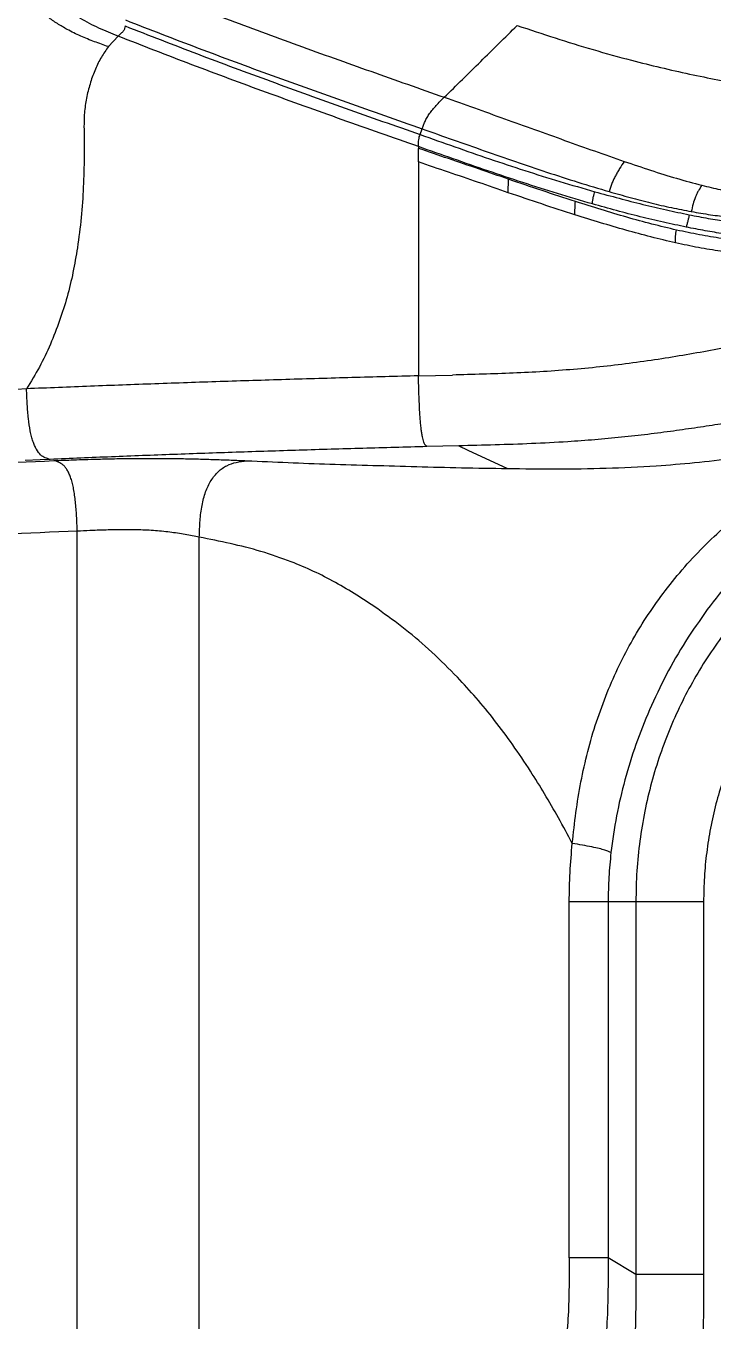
# Model space of a CAD drawing. Header units: inches. Extents: x 2 to 87, y 6 to 129.
# Drawn here: x 58.83 to 69.56, y 36.59 to 56.81 of the extents above; entities that cross this region are included whole.
import ezdxf

# ---------------------------------------------------------------- set-up
doc = ezdxf.new("R2010")
doc.units = ezdxf.units.IN
doc.header["$MEASUREMENT"] = 0
doc.layers.add('1', color=4, linetype='Continuous')

# ---------------------------------------------------------------- blocks, each defined once
blk = doc.blocks.new('2026 STRIDE')
at = {"layer": '1', "color": 3}
for p, q in [((57.939, 35.536), (57.788, 35.373)), ((62.651, 34.001), (62.683, 34.09)), ((62.626, 33.812), (62.626, 33.785)), ((62.626, 33.573), (62.626, 33.785)), ((62.626, 33.573), (62.626, 30.235)), ((64.028, 33.093), (64.032, 33.303)), ((62.626, 30.235), (63.157, 30.248)), ((56.512, 30.033), (56.358, 30.02)), ((63.254, 29.143), (62.756, 29.131)), ((63.254, 29.143), (63.394, 29.077)), ((56.722, 28.926), (56.492, 28.916)), ((56.88, 28.932), (56.722, 28.926)), ((63.394, 29.077), (64.013, 28.791)), ((57.303, 12.895), (57.303, 27.811)), ((59.207, 12.866), (59.207, 27.717)), ((61.99, 26.597), (61.664, 26.813)), ((64.979, 16.471), (64.979, 22.028)), ((66.018, 22.028), (65.586, 22.028)), ((65.586, 22.028), (65.586, 16.471)), ((66.018, 22.028), (66.018, 16.213)), ((67.075, 22.028), (67.075, 16.213)), ((66.018, 16.213), (65.586, 16.471))]:
    blk.add_line(p, q, dxfattribs=at)
for points, knots in [([(57.788, 35.373), (57.716, 35.398), (57.571, 35.448), (57.356, 35.535), (57.162, 35.63), (56.992, 35.73), (56.845, 35.831), (56.708, 35.944), (56.582, 36.065), (56.469, 36.195), (56.371, 36.332), (56.289, 36.473), (56.217, 36.633), (56.161, 36.81), (56.126, 37.002), (56.115, 37.128), (56.109, 37.19)], [0, 0, 0, 0, 0.08539, 0.17075, 0.25609, 0.320016, 0.383773, 0.44727, 0.510417, 0.573145, 0.635416, 0.697235, 0.758638, 0.839902, 0.920468, 1, 1, 1, 1]), ([(58.503, 36.238), (58.873, 36.095), (59.613, 35.809), (60.742, 35.394), (61.881, 34.987), (62.647, 34.717), (63.029, 34.582)], [0, 0, 0, 0, 0.249994, 0.5, 0.75, 1, 1, 1, 1]), ([(57.939, 35.536), (57.84, 35.577), (57.64, 35.658), (57.349, 35.807), (57.169, 35.935), (57.08, 36)], [0, 0, 0, 0, 0.333452, 0.666766, 1, 1, 1, 1]), ([(58.053, 35.789), (58.431, 35.642), (59.187, 35.348), (60.342, 34.921), (61.507, 34.504), (62.291, 34.228), (62.683, 34.09)], [0, 0, 0, 0, 0.25, 0.5, 0.750001, 1, 1, 1, 1]), ([(58.048, 35.696), (58.047, 35.683), (58.046, 35.664), (58.035, 35.636), (58.022, 35.615), (58.005, 35.595), (57.977, 35.568), (57.955, 35.549), (57.939, 35.536)], [0, 0, 0, 0, 0.253292, 0.370101, 0.484101, 0.601871, 0.727867, 1, 1, 1, 1]), ([(58.048, 35.696), (58.424, 35.55), (59.175, 35.256), (60.323, 34.83), (61.482, 34.413), (62.262, 34.138), (62.651, 34.001)], [0, 0, 0, 0, 0.25, 0.5, 0.750001, 1, 1, 1, 1]), ([(63.029, 34.582), (63.218, 34.768), (63.596, 35.14), (63.977, 35.516), (64.167, 35.703)], [0, 0, 0, 0, 0.5, 1, 1, 1, 1]), ([(64.167, 35.703), (64.364, 35.638), (64.756, 35.506), (65.35, 35.323), (65.9, 35.171), (66.403, 35.046), (66.853, 34.944), (67.294, 34.854), (67.718, 34.776), (68.118, 34.71), (68.486, 34.655), (68.816, 34.612), (69.104, 34.58), (69.349, 34.557), (69.552, 34.542), (69.722, 34.534), (69.822, 34.531), (69.871, 34.53)], [0, 0, 0, 0, 0.094659, 0.188591, 0.283162, 0.354422, 0.425398, 0.495325, 0.563335, 0.628608, 0.690503, 0.748701, 0.803298, 0.854827, 0.904156, 0.952259, 1, 1, 1, 1]), ([(57.788, 35.373), (57.751, 35.319), (57.673, 35.209), (57.582, 35.02), (57.506, 34.815), (57.449, 34.596), (57.412, 34.367), (57.409, 34.211), (57.408, 34.132)], [0, 0, 0, 0, 0.149766, 0.308955, 0.475477, 0.647129, 0.822176, 1, 1, 1, 1]), ([(62.626, 33.812), (62.229, 33.952), (61.435, 34.232), (60.255, 34.655), (59.087, 35.088), (58.322, 35.387), (57.939, 35.536)], [0, 0, 0, 0, 0.249999, 0.5, 0.75, 1, 1, 1, 1]), ([(62.683, 34.09), (62.69, 34.109), (62.703, 34.145), (62.727, 34.203), (62.759, 34.264), (62.8, 34.328), (62.849, 34.393), (62.926, 34.48), (62.987, 34.541), (63.029, 34.582)], [0, 0, 0, 0, 0.12469, 0.24637, 0.364429, 0.481337, 0.601321, 0.727848, 1, 1, 1, 1]), ([(63.029, 34.582), (63.186, 34.527), (63.498, 34.416), (63.968, 34.248), (64.438, 34.079), (64.907, 33.91), (65.374, 33.743), (65.682, 33.636), (65.836, 33.582)], [0, 0, 0, 0, 0.166687, 0.333361, 0.500026, 0.666692, 0.833354, 1, 1, 1, 1]), ([(57.408, 34.132), (57.41, 33.973), (57.413, 33.656), (57.4, 33.181), (57.37, 32.706), (57.327, 32.392), (57.306, 32.235)], [0, 0, 0, 0, 0.250015, 0.500021, 0.750017, 1, 1, 1, 1]), ([(62.626, 33.812), (62.626, 33.831), (62.626, 33.868), (62.63, 33.921), (62.639, 33.965), (62.647, 33.989), (62.651, 34.001)], [0, 0, 0, 0, 0.261521, 0.509354, 0.751562, 1, 1, 1, 1]), ([(62.651, 34.001), (62.832, 33.937), (63.192, 33.809), (63.736, 33.62), (64.283, 33.439), (64.832, 33.266), (65.197, 33.161), (65.379, 33.109)], [0, 0, 0, 0, 0.200024, 0.40003, 0.600029, 0.800025, 1, 1, 1, 1]), ([(62.683, 34.09), (62.844, 34.033), (63.167, 33.919), (63.652, 33.748), (64.139, 33.579), (64.626, 33.414), (65.115, 33.255), (65.439, 33.159), (65.601, 33.11)], [0, 0, 0, 0, 0.166689, 0.333362, 0.500026, 0.666697, 0.833362, 1, 1, 1, 1]), ([(65.34, 32.918), (65.159, 32.97), (64.797, 33.076), (64.252, 33.251), (63.707, 33.433), (63.165, 33.622), (62.805, 33.749), (62.626, 33.812)], [0, 0, 0, 0, 0.1999784, 0.3999769, 0.5999725, 0.7999739, 1, 1, 1, 1]), ([(64.032, 33.303), (63.876, 33.357), (63.563, 33.466), (63.093, 33.624), (62.781, 33.731), (62.626, 33.785)], [0, 0, 0, 0, 0.333319, 0.666653, 1, 1, 1, 1]), ([(64.028, 33.093), (63.872, 33.147), (63.561, 33.255), (63.092, 33.413), (62.781, 33.52), (62.626, 33.573)], [0, 0, 0, 0, 0.333317, 0.666647, 1, 1, 1, 1]), ([(65.836, 33.582), (65.812, 33.545), (65.777, 33.49), (65.729, 33.411), (65.697, 33.353), (65.668, 33.295), (65.632, 33.211), (65.614, 33.152), (65.601, 33.11)], [0, 0, 0, 0, 0.225258, 0.332092, 0.442569, 0.561592, 0.692475, 1, 1, 1, 1]), ([(65.836, 33.582), (65.974, 33.536), (66.25, 33.442), (66.656, 33.314), (66.917, 33.244), (67.048, 33.209)], [0, 0, 0, 0, 0.333363, 0.666701, 1, 1, 1, 1]), ([(65.075, 32.955), (64.902, 33.012), (64.555, 33.124), (64.206, 33.243), (64.032, 33.303)], [0, 0, 0, 0, 0.4999907, 1, 1, 1, 1]), ([(67.048, 33.209), (67.029, 33.181), (67.001, 33.138), (66.967, 33.074), (66.936, 33.002), (66.906, 32.906), (66.891, 32.837), (66.883, 32.799)], [0, 0, 0, 0, 0.1952221, 0.2927861, 0.4003467, 0.6624394, 1, 1, 1, 1]), ([(67.048, 33.209), (67.144, 33.185), (67.336, 33.139), (67.611, 33.088), (67.781, 33.07), (67.866, 33.062)], [0, 0, 0, 0, 0.333357, 0.666689, 1, 1, 1, 1]), ([(65.067, 32.749), (64.894, 32.804), (64.549, 32.915), (64.202, 33.034), (64.028, 33.093)], [0, 0, 0, 0, 0.499998, 1, 1, 1, 1]), ([(65.067, 32.749), (65.067, 32.784), (65.068, 32.854), (65.073, 32.922), (65.075, 32.955)], [0, 0, 0, 0, 0.4998812, 1, 1, 1, 1]), ([(66.654, 32.51), (66.526, 32.54), (66.27, 32.601), (65.876, 32.709), (65.478, 32.827), (65.209, 32.913), (65.075, 32.955)], [0, 0, 0, 0, 0.249986, 0.499986, 0.74999, 1, 1, 1, 1]), ([(65.34, 32.918), (65.342, 32.936), (65.344, 32.962), (65.349, 32.999), (65.354, 33.024), (65.36, 33.048), (65.368, 33.078), (65.375, 33.096), (65.379, 33.109)], [0, 0, 0, 0, 0.261674, 0.384384, 0.50275, 0.620812, 0.74253, 1, 1, 1, 1]), ([(65.379, 33.109), (65.505, 33.074), (65.756, 33.005), (66.128, 32.91), (66.496, 32.823), (66.732, 32.773), (66.851, 32.749)], [0, 0, 0, 0, 0.250017, 0.500026, 0.750024, 1, 1, 1, 1]), ([(65.601, 33.11), (65.711, 33.079), (65.93, 33.017), (66.254, 32.933), (66.574, 32.858), (66.78, 32.818), (66.883, 32.799)], [0, 0, 0, 0, 0.25002, 0.500031, 0.750025, 1, 1, 1, 1]), ([(66.638, 32.311), (66.51, 32.34), (66.255, 32.4), (65.864, 32.507), (65.468, 32.623), (65.2, 32.707), (65.067, 32.749)], [0, 0, 0, 0, 0.249989, 0.499988, 0.749992, 1, 1, 1, 1]), ([(66.804, 32.556), (66.686, 32.581), (66.45, 32.63), (66.085, 32.718), (65.715, 32.813), (65.465, 32.883), (65.34, 32.918)], [0, 0, 0, 0, 0.249981, 0.499978, 0.749985, 1, 1, 1, 1]), ([(66.851, 32.749), (66.848, 32.735), (66.844, 32.715), (66.837, 32.683), (66.83, 32.658), (66.823, 32.632), (66.814, 32.596), (66.808, 32.572), (66.804, 32.556)], [0, 0, 0, 0, 0.268737, 0.391989, 0.508114, 0.622448, 0.7413, 1, 1, 1, 1]), ([(66.851, 32.749), (66.95, 32.729), (67.149, 32.691), (67.432, 32.645), (67.605, 32.625), (67.692, 32.615)], [0, 0, 0, 0, 0.33336, 0.666693, 1, 1, 1, 1]), ([(66.883, 32.799), (66.983, 32.781), (67.184, 32.747), (67.468, 32.713), (67.639, 32.703), (67.725, 32.698)], [0, 0, 0, 0, 0.333346, 0.666674, 1, 1, 1, 1]), ([(67.651, 32.419), (67.562, 32.43), (67.386, 32.451), (67.101, 32.498), (66.903, 32.536), (66.804, 32.556)], [0, 0, 0, 0, 0.333316, 0.666648, 1, 1, 1, 1]), ([(66.638, 32.311), (66.636, 32.346), (66.633, 32.418), (66.647, 32.48), (66.654, 32.51)], [0, 0, 0, 0, 0.500439, 1, 1, 1, 1]), ([(67.678, 32.34), (67.571, 32.352), (67.358, 32.376), (67.013, 32.433), (66.773, 32.485), (66.654, 32.51)], [0, 0, 0, 0, 0.3333072, 0.6666416, 1, 1, 1, 1]), ([(57.306, 32.235), (57.284, 32.106), (57.241, 31.849), (57.149, 31.468), (57.069, 31.221), (57.028, 31.098)], [0, 0, 0, 0, 0.333345, 0.666678, 1, 1, 1, 1]), ([(67.669, 32.14), (67.56, 32.152), (67.343, 32.177), (66.997, 32.234), (66.758, 32.285), (66.638, 32.311)], [0, 0, 0, 0, 0.3333125, 0.6666467, 1, 1, 1, 1]), ([(57.028, 31.098), (56.982, 30.974), (56.889, 30.726), (56.717, 30.369), (56.58, 30.145), (56.512, 30.033)], [0, 0, 0, 0, 0.333343, 0.666678, 1, 1, 1, 1]), ([(68.091, 30.809), (67.963, 30.783), (67.708, 30.732), (67.295, 30.651), (67.004, 30.598), (66.859, 30.572)], [0, 0, 0, 0, 0.33332, 0.666654, 1, 1, 1, 1]), ([(66.859, 30.572), (66.714, 30.548), (66.425, 30.499), (65.974, 30.435), (65.515, 30.379), (65.048, 30.334), (64.577, 30.3), (64.104, 30.276), (63.63, 30.26), (63.314, 30.252), (63.157, 30.248)], [0, 0, 0, 0, 0.124984, 0.249978, 0.37498, 0.499978, 0.624973, 0.749972, 0.874983, 1, 1, 1, 1]), ([(62.626, 30.235), (62.279, 30.226), (61.587, 30.208), (60.555, 30.177), (59.529, 30.145), (58.513, 30.11), (57.505, 30.073), (56.843, 30.046), (56.512, 30.033)], [0, 0, 0, 0, 0.166666, 0.3333325, 0.5000002, 0.6666661, 0.8333311, 1, 1, 1, 1]), ([(62.756, 29.131), (62.748, 29.137), (62.733, 29.15), (62.713, 29.187), (62.698, 29.237), (62.687, 29.283), (62.677, 29.341), (62.668, 29.409), (62.66, 29.488), (62.652, 29.576), (62.646, 29.673), (62.639, 29.814), (62.632, 30.003), (62.628, 30.156), (62.626, 30.235)], [0, 0, 0, 0, 0.135117, 0.264274, 0.325727, 0.385151, 0.443004, 0.5, 0.556995, 0.614849, 0.674273, 0.735726, 0.864883, 1, 1, 1, 1]), ([(56.88, 28.932), (56.854, 28.939), (56.803, 28.951), (56.731, 28.995), (56.676, 29.066), (56.637, 29.144), (56.612, 29.212), (56.589, 29.289), (56.563, 29.405), (56.538, 29.572), (56.521, 29.796), (56.515, 29.951), (56.512, 30.033)], [0, 0, 0, 0, 0.1409016, 0.2683588, 0.386453, 0.4435269, 0.5000015, 0.556476, 0.6135493, 0.7316421, 0.8590984, 1, 1, 1, 1]), ([(67.68, 29.535), (67.568, 29.518), (67.342, 29.483), (66.982, 29.427), (66.731, 29.392), (66.606, 29.374)], [0, 0, 0, 0, 0.3333135, 0.6666485, 1, 1, 1, 1]), ([(66.606, 29.374), (66.473, 29.356), (66.206, 29.321), (65.795, 29.275), (65.378, 29.237), (64.909, 29.202), (64.389, 29.175), (63.821, 29.156), (63.443, 29.147), (63.254, 29.143)], [0, 0, 0, 0, 0.124988, 0.249986, 0.374992, 0.499996, 0.666648, 0.833315, 1, 1, 1, 1]), ([(62.756, 29.131), (62.424, 29.122), (61.758, 29.104), (60.766, 29.074), (59.781, 29.042), (58.803, 29.008), (57.835, 28.971), (57.198, 28.945), (56.88, 28.932)], [0, 0, 0, 0, 0.166667, 0.33333, 0.5, 0.666668, 0.83333, 1, 1, 1, 1]), ([(66.336, 28.831), (66.535, 28.847), (66.938, 28.877), (67.551, 28.95), (68.179, 29.044), (68.603, 29.124), (68.818, 29.165)], [0, 0, 0, 0, 0.24063, 0.486332, 0.738886, 1, 1, 1, 1]), ([(40.606, 28.445), (41.395, 28.458), (42.974, 28.484), (45.33, 28.535), (47.676, 28.593), (50.011, 28.66), (52.334, 28.735), (54.644, 28.818), (56.172, 28.88), (56.937, 28.912)], [0, 0, 0, 0, 0.1428571, 0.2857143, 0.4285714, 0.5714286, 0.7142857, 0.8571429, 1, 1, 1, 1]), ([(56.937, 28.912), (57.04, 28.916), (57.258, 28.925), (57.565, 28.935), (57.856, 28.942), (58.119, 28.946), (58.388, 28.948), (58.66, 28.947), (58.93, 28.944), (59.195, 28.938), (59.453, 28.93), (59.703, 28.921), (59.866, 28.914), (59.948, 28.911)], [0, 0, 0, 0, 0.10258, 0.215798, 0.295555, 0.377894, 0.462382, 0.548769, 0.636888, 0.726542, 0.817377, 0.908806, 1, 1, 1, 1]), ([(57.303, 27.811), (57.3, 27.889), (57.294, 28.043), (57.28, 28.233), (57.263, 28.373), (57.247, 28.47), (57.228, 28.558), (57.205, 28.637), (57.179, 28.705), (57.15, 28.762), (57.118, 28.809), (57.072, 28.857), (57.011, 28.893), (56.962, 28.905), (56.937, 28.912)], [0, 0, 0, 0, 0.135207, 0.264401, 0.325845, 0.38524, 0.443051, 0.499996, 0.556941, 0.614753, 0.674151, 0.735596, 0.864792, 1, 1, 1, 1]), ([(59.207, 27.717), (59.21, 27.804), (59.216, 27.969), (59.239, 28.173), (59.273, 28.321), (59.304, 28.423), (59.344, 28.517), (59.39, 28.602), (59.443, 28.677), (59.502, 28.741), (59.566, 28.794), (59.659, 28.85), (59.788, 28.891), (59.893, 28.904), (59.948, 28.911)], [0, 0, 0, 0, 0.137695, 0.264352, 0.324807, 0.383931, 0.442183, 0.500007, 0.557829, 0.616079, 0.6752, 0.735653, 0.862306, 1, 1, 1, 1]), ([(59.948, 28.911), (60.162, 28.901), (60.59, 28.882), (61.241, 28.857), (61.69, 28.844), (61.914, 28.838)], [0, 0, 0, 0, 0.3330368, 0.6667456, 1, 1, 1, 1]), ([(61.914, 28.838), (62.141, 28.832), (62.595, 28.819), (63.297, 28.801), (63.774, 28.793), (64.013, 28.789)], [0, 0, 0, 0, 0.333149, 0.666483, 1, 1, 1, 1]), ([(64.013, 28.789), (64.269, 28.786), (64.778, 28.781), (65.554, 28.789), (66.075, 28.817), (66.336, 28.831)], [0, 0, 0, 0, 0.334491, 0.666389, 1, 1, 1, 1]), ([(66.475, 26.882), (66.576, 27.008), (66.776, 27.26), (67.106, 27.607), (67.454, 27.927), (67.819, 28.22), (68.075, 28.391), (68.203, 28.477)], [0, 0, 0, 0, 0.1999924, 0.3999881, 0.5999868, 0.79999, 1, 1, 1, 1]), ([(68.799, 28.269), (68.646, 28.149), (68.34, 27.909), (67.91, 27.503), (67.502, 27.067), (67.256, 26.748), (67.133, 26.588)], [0, 0, 0, 0, 0.250008, 0.500012, 0.750008, 1, 1, 1, 1]), ([(57.303, 27.811), (56.532, 27.779), (54.989, 27.717), (52.657, 27.633), (50.313, 27.557), (47.956, 27.49), (45.587, 27.431), (43.209, 27.38), (41.615, 27.353), (40.819, 27.34)], [0, 0, 0, 0, 0.142857, 0.285714, 0.428571, 0.571429, 0.714286, 0.857143, 1, 1, 1, 1]), ([(59.207, 27.717), (59.135, 27.732), (58.99, 27.76), (58.748, 27.797), (58.494, 27.822), (58.233, 27.834), (57.976, 27.835), (57.731, 27.829), (57.507, 27.82), (57.369, 27.814), (57.303, 27.811)], [0, 0, 0, 0, 0.1365438, 0.271572, 0.4054202, 0.5371247, 0.6648058, 0.7859517, 0.8980609, 1, 1, 1, 1]), ([(60.642, 27.334), (60.485, 27.39), (60.171, 27.503), (59.69, 27.621), (59.368, 27.685), (59.207, 27.717)], [0, 0, 0, 0, 0.333178, 0.666571, 1, 1, 1, 1]), ([(61.664, 26.813), (61.553, 26.88), (61.332, 27.014), (60.991, 27.189), (60.758, 27.286), (60.642, 27.334)], [0, 0, 0, 0, 0.333524, 0.666852, 1, 1, 1, 1]), ([(68.033, 26.948), (67.931, 26.842), (67.727, 26.63), (67.447, 26.287), (67.187, 25.928), (66.951, 25.55), (66.739, 25.157), (66.553, 24.748), (66.392, 24.325), (66.258, 23.888), (66.152, 23.438), (66.076, 22.978), (66.027, 22.506), (66.021, 22.188), (66.018, 22.028)], [0, 0, 0, 0, 0.080902, 0.161898, 0.243076, 0.324527, 0.406351, 0.488654, 0.571554, 0.65518, 0.739674, 0.825192, 0.911905, 1, 1, 1, 1]), ([(65.571, 25.294), (65.631, 25.435), (65.752, 25.717), (65.968, 26.123), (66.207, 26.515), (66.386, 26.759), (66.475, 26.882)], [0, 0, 0, 0, 0.250002, 0.500001, 0.750001, 1, 1, 1, 1]), ([(63.235, 25.532), (63.103, 25.664), (62.84, 25.929), (62.423, 26.283), (62.135, 26.492), (61.99, 26.597)], [0, 0, 0, 0, 0.335803, 0.667676, 1, 1, 1, 1]), ([(67.133, 26.588), (67.018, 26.424), (66.788, 26.097), (66.485, 25.572), (66.315, 25.205), (66.23, 25.022)], [0, 0, 0, 0, 0.333334, 0.666666, 1, 1, 1, 1]), ([(68.78, 26.201), (68.691, 26.108), (68.513, 25.923), (68.27, 25.623), (68.046, 25.309), (67.843, 24.981), (67.663, 24.639), (67.506, 24.287), (67.373, 23.925), (67.264, 23.555), (67.179, 23.179), (67.119, 22.798), (67.081, 22.413), (67.077, 22.156), (67.075, 22.028)], [0, 0, 0, 0, 0.0833313, 0.1666629, 0.2499967, 0.333332, 0.4166672, 0.5000006, 0.5833317, 0.6666613, 0.7499916, 0.833325, 0.9166622, 1, 1, 1, 1]), ([(64.375, 24.064), (64.283, 24.203), (64.103, 24.476), (63.819, 24.857), (63.533, 25.21), (63.333, 25.425), (63.235, 25.532)], [0, 0, 0, 0, 0.263379, 0.516558, 0.761459, 1, 1, 1, 1]), ([(65.026, 22.939), (65.044, 23.099), (65.078, 23.421), (65.157, 23.899), (65.263, 24.372), (65.397, 24.839), (65.513, 25.142), (65.571, 25.294)], [0, 0, 0, 0, 0.20001, 0.40003, 0.600029, 0.800011, 1, 1, 1, 1]), ([(66.23, 25.022), (66.157, 24.843), (66.01, 24.485), (65.841, 23.931), (65.707, 23.368), (65.655, 22.986), (65.629, 22.795)], [0, 0, 0, 0, 0.2499965, 0.4999916, 0.7500002, 1, 1, 1, 1]), ([(65.026, 22.939), (64.955, 23.072), (64.815, 23.334), (64.598, 23.71), (64.449, 23.948), (64.375, 24.064)], [0, 0, 0, 0, 0.346766, 0.679645, 1, 1, 1, 1]), ([(64.978, 22.028), (64.981, 22.18), (64.987, 22.485), (65.013, 22.787), (65.026, 22.939)], [0, 0, 0, 0, 0.50009, 1, 1, 1, 1]), ([(65.629, 22.795), (65.618, 22.801), (65.595, 22.813), (65.539, 22.834), (65.452, 22.857), (65.332, 22.883), (65.187, 22.911), (65.08, 22.929), (65.026, 22.939)], [0, 0, 0, 0, 0.169504, 0.335933, 0.499582, 0.663501, 0.830373, 1, 1, 1, 1]), ([(65.629, 22.795), (65.617, 22.667), (65.591, 22.413), (65.587, 22.156), (65.585, 22.028)], [0, 0, 0, 0, 0.4999188, 1, 1, 1, 1]), ([(65.585, 22.028), (65.573, 22.028), (65.549, 22.028), (65.493, 22.028), (65.407, 22.028), (65.287, 22.028), (65.14, 22.028), (65.032, 22.028), (64.978, 22.028)], [0, 0, 0, 0, 0.169617, 0.336368, 0.500178, 0.663868, 0.830431, 1, 1, 1, 1]), ([(67.075, 22.028), (67.004, 22.028), (66.867, 22.028), (66.666, 22.028), (66.481, 22.028), (66.322, 22.028), (66.197, 22.028), (66.11, 22.028), (66.055, 22.028), (66.031, 22.028), (66.018, 22.028)], [0, 0, 0, 0, 0.134031, 0.262797, 0.384083, 0.5, 0.615917, 0.737203, 0.865969, 1, 1, 1, 1]), ([(64.978, 16.471), (64.978, 16.322), (64.977, 16.024), (64.967, 15.576), (64.939, 15.28), (64.925, 15.132)], [0, 0, 0, 0, 0.333376, 0.666722, 1, 1, 1, 1]), ([(65.585, 16.471), (65.573, 16.471), (65.549, 16.471), (65.493, 16.471), (65.406, 16.471), (65.287, 16.471), (65.14, 16.471), (65.033, 16.471), (64.979, 16.471)], [0, 0, 0, 0, 0.169389, 0.335909, 0.499614, 0.663568, 0.830348, 1, 1, 1, 1]), ([(65.585, 16.471), (65.585, 16.303), (65.585, 15.969), (65.573, 15.467), (65.541, 15.135), (65.525, 14.969)], [0, 0, 0, 0, 0.3333718, 0.6667132, 1, 1, 1, 1]), ([(66.018, 16.213), (66.018, 16.035), (66.018, 15.68), (66.004, 15.148), (65.967, 14.616), (65.906, 14.266), (65.876, 14.091)], [0, 0, 0, 0, 0.250033, 0.50005, 0.750046, 1, 1, 1, 1]), ([(67.075, 16.213), (67.004, 16.213), (66.867, 16.213), (66.666, 16.213), (66.481, 16.213), (66.322, 16.213), (66.197, 16.213), (66.11, 16.213), (66.055, 16.213), (66.031, 16.213), (66.018, 16.213)], [0, 0, 0, 0, 0.134031, 0.262797, 0.384083, 0.5, 0.615917, 0.737203, 0.865969, 1, 1, 1, 1]), ([(67.075, 16.213), (67.075, 16.018), (67.075, 15.629), (67.061, 15.046), (67.022, 14.464), (66.959, 14.08), (66.928, 13.888)], [0, 0, 0, 0, 0.2500283, 0.5000453, 0.7500384, 1, 1, 1, 1])]:
    blk.add_open_spline(points, degree=3, knots=knots, dxfattribs=at)

msp = doc.modelspace()

# ---------------------------------------------------------------- block references
msp.add_blockref('2026 STRIDE', (2.333, 21.11))

doc.saveas('drawing.dxf')
